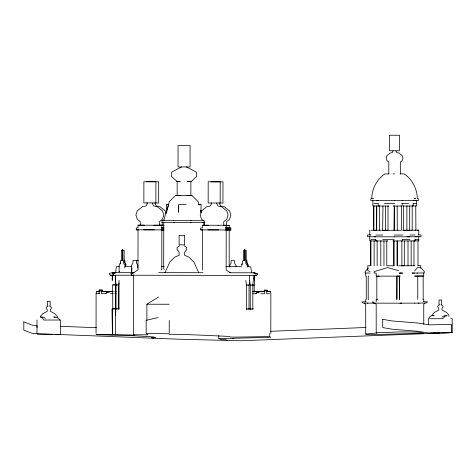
<?xml version="1.0" encoding="UTF-8"?>
<svg xmlns="http://www.w3.org/2000/svg" width="476" height="476" viewBox="0 0 476 476"><rect width="100%" height="100%" fill="white"/><g stroke="black" fill="none" stroke-linecap="round" stroke-linejoin="round"><path stroke-width="0.71" d="M96.051 333.271L96.098 293.615L99.163 293.621L99.228 293.049M101.513 293.049L101.519 290.068L99.056 290.062L99.163 293.621M102.399 291.752L102.227 290.08M112.169 308.87L112.413 334.711L112.169 308.87L119.244 308.882M112.205 280.334L112.211 275.235M112.473 280.346L112.479 278.377M112.479 277.883L112.479 275.241M113.246 308.876L112.776 308.876L112.645 284.922L118.81 284.928L119.012 282.964M115.043 308.882L115.376 308.882L115.406 284.928L114.561 284.928M112.146 334.61L115.68 334.699L115.436 308.87L116.513 308.876M115.704 315.534L115.472 275.229L115.466 280.334L116.132 284.928M118.31 308.876L118.655 308.876L118.679 284.928L118.334 284.928M118.976 308.876L119.006 280.34M123.349 260.562L120.416 260.562L120.416 263.299L119.149 265.072L119.143 271.992L119.184 271.278M122.743 259.866L122.707 249.257L122.838 259.462M123.57 261.229L123.57 263.305L124.831 265.084L124.825 267.982M124.153 260.604L124.165 250.4L122.749 250.394M124.242 259.967L124.236 262.419L125.599 263.74L125.593 266.816M138.409 260.61L132.941 260.574L132.941 263.311L131.626 265.084L131.614 272.004L132.025 267.988M115.406 334.592L134.41 335.08L133.601 334.765L133.667 275.003M138.528 229.837L136.291 229.813L136.297 227.903L138.034 227.861L138.034 225.19L164.119 225.285L162.084 225.303M137.844 267.994L137.844 265.096L136.535 263.317L136.32 260.574M138.034 229.819L137.986 269.946L133.673 272.671L130.739 273.516L131.828 275.223L132.56 275.241L110.289 275.229L109.153 273.516L112.211 272.671L133.887 272.688M146.168 333.152L146.18 320.318L158.056 317.557M158.567 296.988L146.894 304.224L146.876 320.336L146.18 320.318M159.43 225.219L159.43 221.679L162.453 219.198L163.833 214.962L162.459 210.85L157.253 206.655L153.671 205.918L152.106 202.943L148.595 202.937M161.429 229.86L163.571 229.86L163.571 227.945L161.834 227.897L161.84 225.231L153.825 225.19M163.351 222.607L162.007 222.578L162.007 220.662L173.419 220.65M162.203 222.381L162.203 225.291L159.478 225.279M163.744 222.578L163.69 269.035L164.357 269.41M168.724 204.603L166.463 204.591L166.457 212.248L168.694 204.591M169.218 333.271L169.236 320.36M181.511 166.945L171.544 172.211L171.544 176.489L177.173 181.558L177.155 195.446L180.196 195.44M186.235 204.585L178.601 204.579L178.595 212.236L178.732 205.977M202.883 229.902L200.652 229.878L200.652 227.962L202.389 227.921L202.395 225.249L218.276 225.261M200.444 204.62L201.033 204.638L201.021 212.296L200.616 210.904M202.348 270.005L202.389 229.878M203.817 225.606L203.817 222.649L202.58 222.619M202.395 225.249L204.585 225.273L204.573 221.727L201.562 219.24L200.194 214.997L201.568 210.886L206.786 206.703L210.368 205.971L211.933 203.002L208.167 203.002L208.19 181.772L220.204 181.784L220.18 203.014L212.897 203.002M227.683 340.435L225.398 339.555L221.048 339.447L218.817 338.585L218.823 335.663M223.726 225.279L223.732 221.745L226.749 219.263L228.129 215.021L226.76 210.91L221.554 206.721L217.966 205.983L216.407 203.008M225.785 229.926L227.933 229.926L227.933 228.01L226.195 227.962L226.195 225.291L218.186 225.255M229.176 266.477L229.218 229.991L228.48 229.973M223.393 225.332L229.224 225.362L229.218 228.034L228.486 228.016M229.747 267.006L229.747 265.215L231.062 263.436L231.068 260.705L234.662 260.711L234.662 263.448L235.971 265.227L235.971 266.614M229.396 229.997L230.812 229.997L230.812 228.034L225.576 228.01M241.998 265.072L241.998 263.841M244.771 259.581L244.783 249.376L244.866 260.687L243.456 260.681L243.462 250.483L244.878 250.483M245.003 259.991L245.015 250.519L246.223 250.519L246.211 260.717L245.61 260.723M245.818 261.348L245.812 263.424L246.99 265.209M246.318 260.086L246.312 262.538L247.675 263.853L247.675 266.822M246.467 309.001L246.407 285.053L245.824 280.465M248.442 266.625L248.442 265.239L247.181 263.46L246.961 260.717M249.424 280.465L249.704 275.366M250.275 309.013L250.221 285.059L249.698 280.471L249.245 285.059L246.199 285.047M253.446 278.02L253.172 275.372M254.172 292.353L254.178 285.1L253.291 285.094M254.499 280.507L254.505 278.537L253.44 278.514L252.833 285.065M254.505 278.043L254.505 275.402L255.368 275.384L256.505 273.676L253.178 272.813M254.779 275.408L254.386 285.1L250.013 285.059M266.744 293.216L266.744 290.229L264.281 290.223L264.388 293.781L260.616 293.775M265.168 290.646L265.346 290.247M267.631 291.913L267.452 290.247M218.817 338.585L233.252 338.65L232.443 338.341L270.808 337.282L269.743 336.586L269.749 333.444M270.808 333.468L270.856 293.811L270.463 291.621L266.495 291.61M115.614 272.671L116.358 266.721L119.339 266.489M115.739 280.34L115.353 284.928L115.692 283.625M99.389 291.443L96.461 291.443L96.098 293.615M163.637 220.662L169.408 201.521L175.561 195.44L191.947 195.469L198.093 201.574L199.152 205.12M247.264 266.923L247.472 266.614L250.733 266.863L251.584 272.855M393.069 150.791L392.278 152.582L390.118 153.028L386.982 155.551L386.161 158.038L386.982 160.596L388.803 162.096L388.809 173.936M241.314 265.191L242.498 263.418L242.736 260.687M131.828 275.223L256.701 275.414L257.837 273.712L254.511 272.843M414.566 270.975L417.666 267.488L420.635 267.488L424.289 271.493L424.289 272.968L416.994 273.069M368.335 267.97L365.134 271.57L365.134 273.04L370.108 273.04M119.922 263.722L120.833 262.847M425.02 303.034L423.753 304.188L423.765 324.192M163.214 220.923L164.22 220.096M256.909 292.692L255.535 293.769L257.141 292.698L259.051 292.698L257.141 292.698M47.517 306.502L46.237 307.353L46.237 308.412L47.249 309.662L47.249 311.298L42.691 313.773L40.323 316.594M439.08 305.199L437.801 306.05L437.801 307.109L438.812 308.359L438.812 309.995L434.243 312.47L431.869 315.29M179.666 245.759L177.06 247.449L177.054 249.561L179.113 252.06L179.107 255.326L174.989 256.998L169.819 262.056L164.976 272.671L202.978 272.718M107.07 292.544C103.34 295.233 107.802 291.354 109.218 292.55M161.055 269.969L161.792 269.63L161.834 229.86L161.096 229.843M441.954 317.123L444.054 315.868L447.089 315.653L445.084 316.183L442.817 318.724L429.59 318.724M112.324 273.04L113.818 272.712M115.751 272.677L112.693 273.522L113.823 275.229L112.419 273.516L116.019 272.683M131.424 273.533L133.869 272.855M433.13 315.868L434.16 315.653C431.726 315.112 429.316 316.278 428.567 318.724L428.567 324.531M439.883 332.956L428.567 333.242L435.391 333.051M270.719 331.29L366.02 327.482M365.717 334.057L376.998 332.944L376.201 332.801L399.257 331.915L417.571 332.064L423.771 333.188L369.293 334.705L365.717 334.057L365.699 304.241L364.438 303.099M269.743 336.586L235.584 337.115L230.295 337.056L229.486 336.449C209.398 335.562 189.335 334.396 169.218 334.259L168.528 333.741L146.168 333.486L148.03 334.83L133.601 334.765M450.754 318.724L452.2 318.724L452.2 332.623L240.362 340.757L177.899 339.168L55.966 334.378M442.817 332.855L452.2 332.623M373.868 198.665L370.852 198.706L370.852 200.509L378.218 200.563M413.18 200.533L416.464 200.491L416.464 205.953L412.228 205.959M415.084 230.241L418.773 230.188L418.779 234.936M370.239 234.924L367.531 234.96L367.531 236.739L375.808 236.798M415.084 236.768L421.028 236.715L421.028 234.936L418.386 234.894M370.673 240.904L370.358 240.91L370.37 265.709M370.685 265.703L367.805 265.721L367.805 270.612L370.108 271.57M417.809 276.068L423.17 276.015L423.182 299.35L422.878 299.344M366.08 301.748L361.79 301.951L363.176 303.099L367.972 303.099M399.971 303.17L401.809 303.158M418.285 303.123L426.282 303.028L427.674 301.873L423.575 301.73M379.36 276.128L378.277 276.134M374.326 205.989L373.898 205.995L373.91 230.229L382.966 230.271M382.954 206.031L382.668 230.271L384.072 230.277L385.489 230.271L385.477 206.037M381.092 240.969L380.788 240.969L380.8 265.769L381.103 265.769M407.242 206.013L406.879 206.019L406.891 230.253L408.11 230.259L409.687 230.253L409.675 206.019M384.382 203.591L394.568 203.597M400.881 206.031L401.423 206.037L401.435 230.271L395.538 230.283L394.544 230.277L394.533 206.043L393.479 206.025L394.235 206.025L393.967 230.265L394.509 230.265M409.949 235.013L415.084 234.989M417.107 236.768L394.074 236.828M382.734 239.476L394.176 239.482M389.023 173.918L384.87 173.948C376.79 179.196 371.786 189.162 371.768 198.706M401.821 203.561L408.61 203.573M402.327 239.44L409.955 239.452M401.726 265.751L404.308 265.739L404.297 240.939L403.815 240.939L415.09 240.933L415.084 239.428M393.182 173.913L394.562 173.907M177.173 181.558L180.214 181.552L176.733 181.546M402.16 200.575L418.469 200.491L418.469 198.682L417.392 198.653M144.401 225.19L140.271 225.202L140.277 221.661L137.261 219.174L135.898 214.932L137.272 210.826L142.485 206.643L146.072 205.912L147.637 202.943L143.865 202.937L143.889 181.707L155.902 181.719L155.878 202.949L152.106 202.943M204.567 225.261L208.696 225.249M402.702 230.289L409.949 230.265M407.051 236.804L409.955 236.792M398.573 265.786L414.566 265.751M414.572 273.057L411.984 273.063L417.541 273.057M400.929 303.158L414.876 303.129M190.739 195.469L191.947 195.469M394.568 200.58L376.683 200.569M394.479 200.592L402.833 200.58M373.946 203.549L378.123 203.544M413.114 203.508L416.464 203.502M379.485 205.995L372.863 205.977L372.863 200.509M394.568 206.048L402.166 206.043L402.16 203.591M162.007 222.578L174.24 222.572M203.419 222.649L204.841 222.649M159.067 225.231L161.84 225.231M223.428 225.297L226.195 225.291M229.224 225.362L226.451 225.368L226.505 221.816L229.527 219.335L230.908 215.093L229.533 210.981L224.327 206.792L220.745 206.054L219.18 203.079L222.952 203.085L222.976 181.856L210.963 181.844M229.396 228.04L230.812 228.034M136.291 229.813L163.661 229.908M200.652 229.878L230.812 229.997M382.728 230.289L394.17 230.295M410.11 230.247L412.198 230.235L412.186 206.001M411.752 230.188L415.911 230.188L415.762 205.947M394.17 235.043L402.708 235.031M394.176 236.822L374.082 236.804M371 239.428L375.695 239.422M415.012 239.38L418.779 239.374M369.787 236.739L369.792 240.904L376.927 240.927M414.019 240.886L418.779 240.88L418.779 236.715M112.86 284.928L113.508 284.928M115.073 284.928L115.406 284.928M116.745 284.922L116.055 284.922L116.031 308.87L116.715 308.87M246.407 285.053L247.098 285.053M400.697 303.176L373.66 303.158L372.268 301.873L373.553 301.998M414.727 303.123L419.011 303.129M439.77 304.741L439.045 304.741L439.045 300.023L441.704 300.023L441.704 304.741L441.02 304.741M48.183 306.044L47.493 306.044L47.493 301.326L50.158 301.326L50.158 306.044L49.427 306.044M112.776 308.876L113.478 308.876M246.384 309.001L247.068 309.001M250.192 309.013L250.882 309.013M58.512 320.027L43.828 320.027L42.019 317.492L40.418 316.957L43.631 317.171L45.416 318.426M59.167 320.027L60.601 320.027L60.601 333.932M186.265 166.951L178.036 166.945L178.06 145.674L190.091 145.686L190.067 166.957L186.425 166.951M146.662 181.778L158.681 181.79L158.657 203.02L154.879 203.014L156.443 205.989L160.025 206.727L165.231 210.922L166.148 213.659M146.644 203.008L147.899 203.008M210.939 203.073L212.195 203.073M201.033 204.638L198.212 204.62L198.795 204.632M173.323 220.656L191.108 220.674M173.413 222.566L190.9 222.584M143.443 229.807L154.391 229.819M207.798 229.872L218.752 229.884M385.911 230.265L388.005 230.259L387.994 206.019L388.696 206.025L378.224 206.031L378.224 203.579M131.935 266.5L125.307 266.495L125.569 266.804M161.382 266.53L164.327 266.536M225.993 266.596L241.463 266.608M254.785 272.849L249.977 272.813M253.089 278.537L254.505 278.537M102.405 290.086L99.056 290.062M267.631 290.247L264.281 290.223M100.852 291.449L113.306 291.461M114.77 291.461L116.239 291.461M252.577 291.598L264.299 291.61M98.966 291.449L96.461 291.443M101.162 291.455L112.883 291.467M252.155 291.604L264.608 291.615M266.072 291.615L270.463 291.621M105.499 293.627L101.447 293.621M113.288 293.632L110.468 293.632M114.704 293.632L116.114 293.632M252.821 293.769L255.648 293.775M146.894 304.224L169.254 304.241M249.662 309.007L253.41 309.019M400.084 173.913L404.166 173.942C412.252 179.178 417.268 189.145 417.297 198.688M177.566 195.457L175.561 195.44M186.961 195.446L190.87 195.463L190.888 181.57L186.973 181.558L191.322 181.582L196.529 176.531L196.534 172.252L186.58 166.957M190.9 220.668L204.21 220.703M190.329 222.584L204.21 222.619M140.956 225.213L138.034 225.19M161.578 227.986L164.119 227.998M407.254 230.253L403.588 230.247L403.577 206.007L403.148 206.013L413.18 206.001L413.18 203.549M161.929 229.908L164.113 229.914M375.808 235.019L382.728 235.037M158.597 272.677L165.446 272.694M377.397 276.134L376.825 276.128L376.837 299.464L377.414 299.458L376.183 299.464L376.183 301.861M248.151 285.053L249.037 285.059L249.007 309.007L248.121 309.001M251.959 285.065L252.845 285.065L252.815 309.013L251.935 309.013M117.798 284.922L118.595 284.928M116.138 284.928L116.537 284.928M114.532 308.876L115.376 308.882M117.768 308.87L118.655 308.876M414.197 198.635L415.477 198.641M370.994 230.241L375.802 230.271M373.922 230.223L373.386 230.217L373.374 205.983M401.268 240.969L401.875 240.969L401.887 265.769L401.28 265.769M417.934 265.644L420.76 265.662L420.766 268.274M368.644 276.074L368.21 276.068L368.222 299.404L368.656 299.404M367.288 303.099L375.159 303.141M374.118 240.921L374.13 265.721M414.298 198.647L415.494 198.665M153.641 338.216L151.356 337.674L155.706 337.781L153.474 336.925L136.558 335.901L97.116 334.705L96.051 334.301L112.413 334.711M166.463 204.591L167.052 204.603M162.007 220.662L163.351 220.691M226.195 227.962L225.457 227.945L227.933 228.01M161.834 227.897L161.102 227.879L163.571 227.945M227.088 229.902L227.933 229.926M225.457 229.902L226.195 229.92L226.148 270.047L230.503 272.784L249.43 272.802M162.727 229.843L163.571 229.86M124.867 260.598L125.099 263.341L126.277 265.12M230.366 272.784L229.206 272.32M256.153 275.402L256.701 275.414M110.289 275.229L110.837 275.241M111.622 275.259L112.169 275.271M269.791 293.781L266.673 293.781M249.936 309.013L246.062 309.007M371 234.989L369.787 234.96L369.787 230.211M417.69 230.158L418.773 230.188M53.032 334.295L37.003 333.944L60.601 334.592L55.817 334.396M397.192 206.043L397.264 230.277M379.55 230.265L379.402 206.025M417.987 240.874L417.999 265.673M60.381 326.298L96.384 327.708M398.573 270.677L387.696 267.571L374.13 271.623L374.13 273.093L376.171 273.093L376.171 276.134L400.03 276.134L399.281 276.134L399.447 299.469L399.435 276.139L396.859 276.139L396.871 299.469L397.026 276.134M55.21 317.236L53.776 316.957L57.531 317.498L59.797 320.027M184.117 245.765L186.723 247.466L186.723 249.579L184.658 252.072L184.658 255.338L188.776 257.022L193.934 262.103L198.76 272.73M441.68 305.199L442.96 306.05L442.96 307.109L441.954 308.359L441.954 309.995L446.506 312.47L448.88 315.094L448.88 316.344M50.105 306.502L51.384 307.353L51.384 308.412L50.379 309.662L50.379 311.298L54.918 313.773L57.287 316.397L57.287 317.659M374.921 303.158L376.189 304.307L376.201 332.462M395.967 150.791L396.847 152.588L399.007 153.028L402.149 155.563L402.976 158.044L402.149 160.608L400.334 162.102L400.34 173.948M200.64 210.089L201.277 212.219M423.741 272.974L423.741 276.009L414.572 276.098L417.75 276.092L417.761 299.422M423.753 299.344L423.753 301.742M413.965 240.933L413.977 265.733M411.151 240.945L411.163 265.751M408.009 240.945L408.021 265.751M402.708 239.47L402.708 240.975L392.95 240.957L393.801 240.957L393.485 240.963L393.497 265.763L393.813 265.757L386.798 265.757L386.786 240.951L387.577 240.957L375.808 240.963L375.808 239.458M394.134 240.975L394.146 265.775M383.959 240.969L383.971 265.769M377.135 240.957L377.147 265.757M370.953 240.921L370.965 265.721M366.258 276.068L366.264 299.398M365.687 273.034L365.687 276.068M365.699 299.404L365.699 301.802M37.003 320.027L37.003 327.661M23.812 321.883L23.8 330.136L32.755 333.581L36.985 333.652L36.997 325.4L32.767 325.298L23.812 321.883M121.404 250.364L121.392 260.568L122.6 260.562L122.612 250.364L121.404 250.364M179.125 235.43L179.113 244.848L184.617 244.854L184.623 235.436L179.125 235.43M382.746 319.337L382.734 327.589L392.028 329.196L418.083 331.302L429.394 333.135L451.361 332.641L451.367 324.382L429.406 324.876L418.089 323.049L392.04 320.943L382.746 319.337M389.451 135.244L389.445 150.785L399.495 150.791L399.495 135.249L389.451 135.244M400.024 273.093L399.227 273.105L402.619 273.087L400.024 273.093M376.718 205.995L376.677 230.229L376.718 205.995M397.192 240.975L397.204 265.775L397.192 240.975"/></g></svg>
